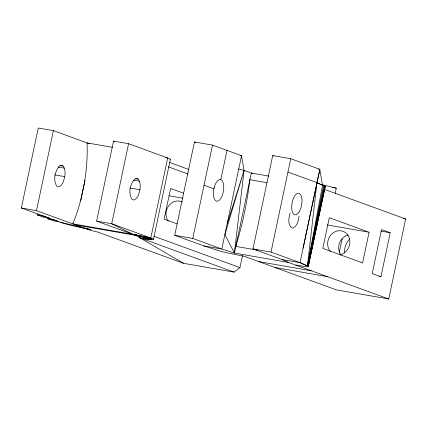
<?xml version="1.0" encoding="UTF-8"?>
<svg xmlns="http://www.w3.org/2000/svg" width="427" height="427" viewBox="0 0 427 427"><rect width="100%" height="100%" fill="white"/><g stroke="black" fill="none" stroke-linecap="round" stroke-linejoin="round"><path stroke-width="0.64" d="M47.68 218.741L53.701 219.793L59.043 221.736L53.028 220.69L47.68 218.741L47.765 217.444M64.792 176.634C65.219 173.068 65.427 169.012 63.089 166.012L61.365 165.302L59.438 166.108C54.757 171.264 52.991 180.119 56.77 186.177L58.189 186.85L59.129 186.78A10.921 4.884 -80.1 0 0 63.351 181.763L64.792 176.634L54.693 174.878M139.96 189.727C140.392 186.161 140.6 182.105 138.257 179.105L136.533 178.395L134.606 179.201C129.931 184.357 128.159 193.212 131.943 199.27L133.363 199.943L134.302 199.873A10.921 4.884 -80.1 0 0 138.519 194.856L139.96 189.727L130.134 188.019M388.751 298.991L288.567 262.477L234.391 253.04L244.057 170.4L241.538 155.69L212.507 145.111L194.456 141.961L174.718 235.298L203.86 245.904L217.375 250.249C226.347 253.19 235.805 254.305 244.911 256.531L336.38 289.869L388.751 298.991L405.65 218.987L324.216 189.305M249.843 179.884L249.144 185.361A172.497 77.063 -80.1 0 1 237.385 241.031L235.837 246.192M299.055 216.238C298.409 220.535 297.384 226.038 293.034 228.061L291.758 227.986C287.36 224.533 288.871 217.685 290.114 212.982M318.462 169.097L319.743 169.322L322.524 185.27L307.445 265.941L308.289 266.576L304.579 266.517L295.906 265.114L297.299 265.658M85 180.242L80.698 200.61M303.138 248.167L316.925 182.655L323.554 185.622L307.445 265.941L300.01 262.653L271.028 252.069L252.976 248.925L272.709 155.588L290.76 158.737L319.871 169.332L300.01 262.653L307.621 266.074M151.681 239.147L132.936 234.348L96.619 221.122L113.523 141.097L128.591 143.696L111.703 223.748L132.936 234.348L150.864 239.312L151.681 239.147L147.774 237.455L132.936 234.348L72.83 223.881L36.503 210.639L21.35 208.002L38.249 128.009L53.402 130.641L89.462 143.782M238.72 169.023L244.057 170.4L251.3 173.042L234.391 253.04L221.837 249.032L241.538 155.69L240.257 155.465M36.503 210.639L53.402 130.641M84.124 184.411L81.247 198A92.451 41.291 -80.1 0 1 72.83 223.881L89.521 230.073L97.676 232.048L183.434 263.288L234.001 272.095L239.942 267.601L242.541 255.287M150.864 239.312A15.1 1.078 11.9 0 1 145.463 238.709L139.533 237.679L141.326 238.335A24.003 1.713 11.9 0 0 152.012 238.447L150.784 237.983L167.683 157.974L128.591 143.696M153.437 239.408L170.336 159.404M203.86 245.904L221.837 249.032L192.774 238.447L212.507 145.111M220.764 179.81L227.025 150.4M271.028 252.069L290.76 158.737M317.058 182.019L319.871 169.332M323.554 185.622L324.344 185.932L307.445 265.941L316.925 182.655L325.187 186.572L308.289 266.576M307.984 266.202L324.883 186.199L324.344 185.932M308.048 266.683L309.559 259.525M310.242 256.275L312.991 243.267M313.68 240.017L314.229 237.412M314.502 236.11L316.839 225.056M317.112 223.753L317.661 221.154M317.939 219.852L318.9 215.299M319.172 213.996L321.099 204.891M321.371 203.588L322.332 199.035M322.609 197.733L325.187 186.572M308.267 266.416L325.166 186.412L324.563 186.14L324.883 186.199M335.11 193.612L336.262 188.158L322.075 184.645M339.273 252.405L342.15 238.784M369.083 232.224L362.603 262.893L322.823 248.397L329.302 217.727L369.083 232.224L327.183 224.928M380.937 276.755L390.235 232.752L381.524 229.577L372.227 273.579L380.937 276.755L378.968 276.413M227.175 223.753L244.057 170.4L224.885 234.54L234.391 253.04M37.464 215.021L43.485 216.067L49.281 218.181L43.26 217.129L37.464 215.021L38.003 213.82M323.09 185.467L324.024 185.91M75.558 224.896L135.685 235.352L183.434 263.288M112.525 147.336L87.044 142.901A92.451 41.291 -80.1 0 1 84.172 184.16M165.879 157.664L167.683 157.974A24.003 1.713 11.9 0 1 170.037 159.565M268.925 176.111L251.3 173.042L253.035 173.682M332.419 187.485L336.262 188.158M249.88 179.703L266.854 182.66M403.686 218.645L405.65 218.987M59.935 165.462L63.089 166.012M135.637 178.646L138.257 179.105M58.056 167.037L64.37 168.137M133.646 180.199L139.538 181.229M381.039 231.151L390.235 232.752M169.193 195.812L182.932 198.203M96.619 221.122L111.703 223.748L150.784 237.983L147.774 237.455M174.718 235.298L192.774 238.447M235.795 246.374L257.337 250.126M252.976 248.925L282.001 259.515L300.01 262.653M60.442 222.248L90.748 229.529L84.941 228.424A23.816 1.697 11.9 0 1 61.824 222.739L21.35 208.002M258.965 261.655L311.336 270.777M274.983 267.489L327.349 276.611M151.569 238.955L132.936 234.348L150.784 237.983M322.524 185.27L322.236 185.206L323.543 185.67M151.105 238.693L132.936 234.348L149.178 237.978M132.936 234.348L150.299 238.362M272.709 155.588L273.942 156.042M287.942 172.07L317.058 182.665M194.456 141.961L195.694 142.415M113.523 141.097L114.767 141.55M169.492 162.436L188.905 169.508M168.254 166.813L188.27 174.104M204.031 185.249L213.943 188.862M183.674 193.244L170.619 188.488L164.139 219.152L177.2 223.913M154.232 236.377L239.942 267.601M141.326 238.335L234.001 272.095M282.001 259.515L288.567 262.477M140.366 237.828L141.22 238.298M330.338 251.444A12.298 10.963 -70 0 1 333.391 232.662A12.298 10.963 -70 0 1 349.409 238.474A12.298 10.963 -70 0 1 339.689 254.839M340.997 254.999A12.298 10.963 -70 0 1 348.272 234.983M344.696 252.944A15.356 13.691 -70 0 1 349.686 239.045M168.286 221.218A12.298 10.963 -70 0 1 168.574 205.953A12.298 10.963 -70 0 1 182.329 201.976M214.226 187.464L213.655 190.255A10.931 4.894 -80.1 0 0 216.606 201.149A10.931 4.894 -80.1 0 0 223.177 192.428A10.931 4.894 -80.1 0 0 221.378 180.013L220.151 179.607A10.931 4.894 -80.1 0 0 214.226 187.464M299.13 211.904A10.931 4.884 -80 0 0 299.717 193.693A10.931 4.884 -80 0 0 291.684 206.497A10.931 4.884 -80 0 0 299.13 211.904"/></g></svg>
